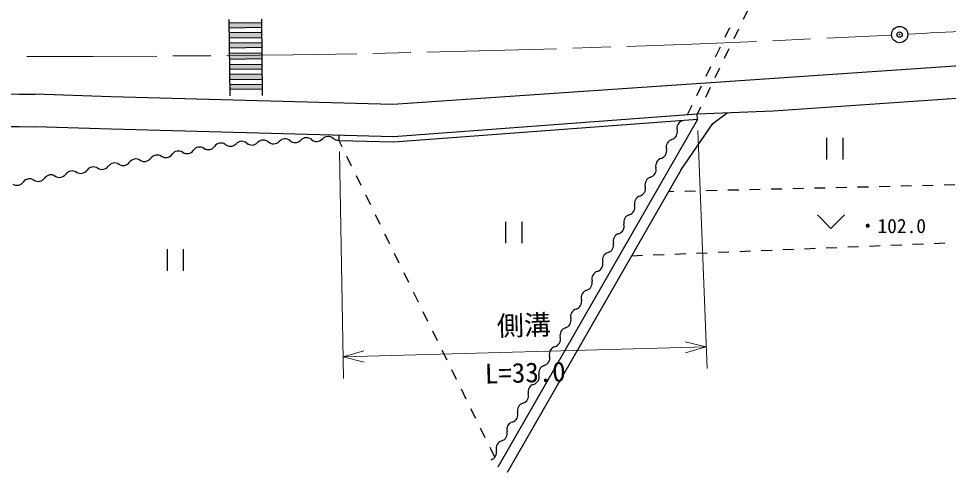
# Model space of a CAD drawing. Units: millimetres on the paper. Extents: x 40 to 680, y 20 to 380.
# Drawn here: x 385.3 to 471.3, y 253.4 to 295.3 of the extents above; entities that cross this region are included whole.
import ezdxf
from ezdxf.enums import TextEntityAlignment as Align

# ---------------------------------------------------------------- set-up
doc = ezdxf.new("R2010")
doc.units = ezdxf.units.MM
doc.header["$PDMODE"] = 32
doc.header["$PDSIZE"] = 0.5
doc.linetypes.add('CHAIN', pattern=[18.5, 12, -1.5, 3.5, -1.5])
for name, color, linetype, lineweight in [('M-BGD', 7, 'Continuous', 25), ('M-BMK', 2, 'CHAIN', 13), ('M-BMK-SRVR', 3, 'Continuous', 25), ('M-STR-HTXT', 7, 'Continuous', 13)]:
    doc.layers.add(name, color=color, linetype=linetype, lineweight=lineweight)
doc.styles.add('@ＭＳ ゴシック', font='')
doc.styles.add('ＭＳ ゴシック', font='')
doc.styles.get('@ＭＳ ゴシック').set_extended_font_data('@MS Gothic')
doc.styles.get('ＭＳ ゴシック').set_extended_font_data('MS Gothic')

msp = doc.modelspace()

# ---------------------------------------------------------------- hatches: boundary and pattern name
at = {"layer": 'M-BGD'}
for points in [[(404.755, 294.946), (407.755, 294.984), (407.761, 294.534), (404.761, 294.496)], [(404.767, 294.046), (407.766, 294.084), (407.773, 293.584), (404.773, 293.546)], [(404.778, 293.096), (407.778, 293.134), (407.784, 292.684), (404.784, 292.646)], [(404.79, 292.146), (404.797, 291.601), (407.797, 291.639), (407.79, 292.184)], [(404.803, 291.101), (407.803, 291.139), (407.809, 290.689), (404.809, 290.651)], [(404.815, 290.202), (407.815, 290.239), (407.821, 289.739), (404.821, 289.702)], [(404.827, 289.252), (407.826, 289.289), (407.832, 288.839), (404.832, 288.802)]]:
    msp.add_hatch(color=256, dxfattribs=at).paths.add_polyline_path(points)

# ---------------------------------------------------------------- linework, layer by layer
for p, q in [((452.724, 296.15), (452.287, 295.251)), ((404.84, 288.19), (404.751, 295.255)), ((407.84, 288.227), (407.751, 295.293)), ((404.755, 294.946), (407.755, 294.984)), ((404.761, 294.496), (407.761, 294.534)), ((451.024, 294.483), (450.587, 293.583)), ((451.849, 294.351), (451.412, 293.452)), ((404.767, 294.046), (407.766, 294.084)), ((404.773, 293.546), (407.773, 293.584)), ((404.778, 293.096), (407.778, 293.134)), ((404.784, 292.646), (407.784, 292.684)), ((450.149, 292.684), (449.712, 291.784)), ((450.975, 292.552), (450.538, 291.653)), ((404.79, 292.146), (407.79, 292.184)), ((404.797, 291.601), (407.797, 291.639)), ((490.931, 292.219), (419.889, 287.408)), ((404.803, 291.101), (407.803, 291.139)), ((449.275, 290.885), (448.838, 289.986)), ((450.101, 290.754), (449.664, 289.854)), ((404.809, 290.651), (407.809, 290.689)), ((404.815, 290.202), (407.815, 290.239)), ((404.821, 289.702), (407.821, 289.739)), ((404.827, 289.252), (407.826, 289.289)), ((448.401, 289.086), (447.964, 288.187)), ((393.805, 288.099), (386.788, 288.343)), ((404.832, 288.802), (407.832, 288.839)), ((449.227, 288.955), (448.789, 288.055)), ((419.889, 287.408), (393.805, 288.099)), ((447.527, 287.287), (447.11, 286.43)), ((472.958, 287.996), (455.057, 286.79)), ((448.033, 286.498), (419.95, 284.409)), ((448.352, 287.156), (448.033, 286.498)), ((455.057, 286.79), (448.033, 286.498)), ((448.07, 286), (448.033, 286.498)), ((449.494, 285.631), (450.798, 286.613)), ((448.07, 286), (419.987, 283.91)), ((448.07, 286), (429.585, 253.87)), ((446.527, 281.313), (449.494, 285.631)), ((393.815, 285.099), (386.784, 285.343)), ((419.95, 284.409), (393.815, 285.099)), ((414.908, 284.042), (414.922, 284.542)), ((419.937, 283.909), (414.908, 284.042)), ((415.183, 283.484), (414.908, 284.042)), ((459.991, 284.3), (459.991, 282.3)), ((461.491, 284.3), (461.491, 282.3)), ((400.399, 282.964), (400.497, 282.982)), ((402.365, 283.331), (402.463, 283.349)), ((396.467, 282.23), (396.565, 282.249)), ((398.433, 282.597), (398.531, 282.615)), ((416.066, 281.689), (415.624, 282.587)), ((392.535, 281.496), (392.633, 281.515)), ((394.501, 281.863), (394.599, 281.882)), ((446.527, 281.313), (430.452, 253.371)), ((386.636, 280.396), (386.735, 280.414)), ((388.602, 280.763), (388.701, 280.781)), ((390.569, 281.13), (390.667, 281.148)), ((416.949, 279.895), (416.508, 280.792)), ((453.875, 279.528), (452.876, 279.504)), ((455.875, 279.575), (454.875, 279.551)), ((457.874, 279.622), (456.875, 279.599)), ((459.874, 279.669), (458.874, 279.646)), ((461.873, 279.716), (460.873, 279.693)), ((463.873, 279.763), (462.873, 279.74)), ((465.872, 279.811), (464.872, 279.787)), ((467.871, 279.858), (466.872, 279.834)), ((469.871, 279.905), (468.871, 279.881)), ((471.87, 279.952), (470.871, 279.928)), ((417.832, 278.1), (417.391, 278.998)), ((445.878, 279.34), (445.385, 279.328)), ((447.877, 279.387), (446.877, 279.363)), ((449.876, 279.434), (448.877, 279.41)), ((451.876, 279.481), (450.876, 279.457)), ((418.715, 276.306), (418.274, 277.203)), ((459.152, 277.176), (460.402, 275.926)), ((461.652, 277.176), (460.402, 275.926)), ((430.316, 276.556), (430.316, 274.556)), ((431.816, 276.556), (431.816, 274.556)), ((419.598, 274.512), (419.157, 275.409)), ((465.957, 274.386), (466.956, 274.427)), ((467.955, 274.468), (468.954, 274.509)), ((469.953, 274.55), (470.953, 274.591)), ((398.996, 274.02), (398.996, 272.02)), ((400.496, 274.02), (400.496, 272.02)), ((420.482, 272.717), (420.04, 273.614)), ((443.975, 273.486), (444.974, 273.527)), ((445.973, 273.568), (446.973, 273.609)), ((447.972, 273.65), (448.971, 273.691)), ((449.97, 273.731), (450.969, 273.772)), ((451.968, 273.813), (452.968, 273.854)), ((453.967, 273.895), (454.966, 273.936)), ((455.965, 273.977), (456.964, 274.018)), ((457.963, 274.059), (458.963, 274.1)), ((459.962, 274.141), (460.961, 274.182)), ((461.96, 274.223), (462.959, 274.264)), ((463.958, 274.305), (464.958, 274.345)), ((441.977, 273.404), (442.976, 273.445)), ((421.365, 270.923), (420.923, 271.82)), ((422.248, 269.128), (421.806, 270.025)), ((423.131, 267.334), (422.689, 268.231)), ((424.014, 265.539), (423.572, 266.436)), ((424.897, 263.745), (424.455, 264.642)), ((425.78, 261.95), (425.339, 262.847)), ((426.663, 260.156), (426.222, 261.053)), ((427.546, 258.361), (427.105, 259.259)), ((428.429, 256.567), (427.988, 257.464)), ((429.313, 254.772), (428.871, 255.67))]:
    msp.add_line(p, q, dxfattribs=at)
for centre, radius, start, end in [((412.731, 2359.064), 2070.884, 266.75901, 269.28223), ((401.63, 1798.165), 1512.895, 265.97723, 269.43773), ((446.881, 285.202), 0.725, 106.94806, 194.1537), ((445.475, 284.847), 0.725, 286.94806, 14.1537), ((403.985, 283.099), 0.725, 56.9675, 144.17313), ((405.907, 283.266), 0.725, 49.57502, 136.78066), ((406.847, 284.37), 0.725, 229.57502, 316.78066), ((407.904, 283.377), 0.725, 49.57502, 136.78066), ((408.844, 284.481), 0.725, 229.57502, 316.78066), ((409.901, 283.488), 0.725, 49.57502, 136.78066), ((410.841, 284.591), 0.725, 229.57502, 316.78066), ((411.898, 283.598), 0.725, 49.57502, 136.78066), ((412.838, 284.702), 0.725, 229.57502, 316.78066), ((413.895, 283.709), 0.725, 49.57502, 136.78066), ((414.835, 284.813), 0.725, 229.57502, 275.91938), ((445.898, 283.46), 0.725, 106.94806, 194.1537), ((400.053, 282.365), 0.725, 56.9675, 144.17313), ((400.843, 283.581), 0.725, 236.9675, 324.17313), ((402.019, 282.732), 0.725, 56.9675, 144.17313), ((402.809, 283.948), 0.725, 236.9675, 324.17313), ((404.85, 284.259), 0.725, 229.57502, 316.78066), ((444.492, 283.106), 0.725, 286.94806, 14.1537), ((396.121, 281.632), 0.725, 56.9675, 144.17313), ((396.911, 282.847), 0.725, 236.9675, 324.17313), ((398.087, 281.998), 0.725, 56.9675, 144.17313), ((398.877, 283.214), 0.725, 236.9675, 324.17313), ((444.914, 281.719), 0.725, 106.94806, 194.1537), ((390.222, 280.531), 0.725, 56.9675, 144.17313), ((391.013, 281.747), 0.725, 236.9675, 324.17313), ((392.189, 280.898), 0.725, 56.9675, 144.17313), ((392.979, 282.113), 0.725, 236.9675, 324.17313), ((394.155, 281.265), 0.725, 56.9675, 144.17313), ((394.945, 282.48), 0.725, 236.9675, 324.17313), ((443.508, 281.364), 0.725, 286.94806, 14.1537), ((386.29, 279.797), 0.725, 56.9675, 144.17313), ((387.081, 281.013), 0.725, 236.9675, 324.17313), ((388.256, 280.164), 0.725, 56.9675, 144.17313), ((389.047, 281.38), 0.725, 236.9675, 324.17313), ((443.931, 279.977), 0.725, 106.94806, 194.1537), ((385.115, 280.646), 0.725, 236.9675, 324.17313), ((442.525, 279.623), 0.725, 286.94806, 14.1537), ((442.948, 278.236), 0.725, 106.94806, 194.1537), ((441.542, 277.881), 0.725, 286.94806, 14.1537), ((441.964, 276.494), 0.725, 106.94806, 194.1537), ((440.558, 276.139), 0.725, 286.94806, 14.1537), ((440.981, 274.752), 0.725, 106.94806, 194.1537), ((439.575, 274.398), 0.725, 286.94806, 14.1537), ((439.998, 273.011), 0.725, 106.94806, 194.1537), ((438.592, 272.656), 0.725, 286.94806, 14.1537), ((439.015, 271.269), 0.725, 106.94806, 194.1537), ((437.609, 270.915), 0.725, 286.94806, 14.1537), ((438.031, 269.528), 0.725, 106.94806, 194.1537), ((436.625, 269.173), 0.725, 286.94806, 14.1537), ((437.048, 267.786), 0.725, 106.94806, 194.1537), ((435.642, 267.432), 0.725, 286.94806, 14.1537), ((436.065, 266.044), 0.725, 106.94806, 194.1537), ((434.659, 265.69), 0.725, 286.94806, 14.1537), ((435.081, 264.303), 0.725, 106.94806, 194.1537), ((433.675, 263.948), 0.725, 286.94806, 14.1537), ((434.098, 262.561), 0.725, 106.94806, 194.1537), ((432.692, 262.207), 0.725, 286.94806, 14.1537), ((433.115, 260.82), 0.725, 106.94806, 194.1537), ((431.709, 260.465), 0.725, 286.94806, 14.1537), ((432.131, 259.078), 0.725, 106.94806, 194.1537), ((430.725, 258.724), 0.725, 286.94806, 14.1537), ((431.148, 257.337), 0.725, 106.94806, 194.1537), ((429.742, 256.982), 0.725, 286.94806, 14.1537), ((430.165, 255.595), 0.725, 106.94806, 194.1537), ((428.759, 255.24), 0.725, 286.94806, 14.1537)]:
    msp.add_arc(centre, radius, start, end, dxfattribs=at)
at = {"layer": 'M-BMK'}
for start, end in [(273.00001, 273.42973), (269.18029, 272.94271)]:
    msp.add_arc((389.003, 1791.841), 1500, start, end, dxfattribs=at)
at = {"layer": 'M-BMK-SRVR'}
msp.add_circle((466.758, 293.858), 0.75, dxfattribs=at)
msp.add_point((466.758, 293.858), dxfattribs=at)
at = {"layer": 'M-STR-HTXT'}
for p, q in [((448.091, 284.999), (448.954, 262.992)), ((414.947, 283.041), (415.308, 262.043)), ((415.274, 264.043), (448.876, 264.991)), ((448.876, 264.991), (446.93, 265.454)), ((446.959, 264.419), (448.876, 264.991)), ((417.19, 264.615), (415.274, 264.043)), ((415.274, 264.043), (417.22, 263.58))]:
    msp.add_line(p, q, dxfattribs=at)

# ---------------------------------------------------------------- texts
at = {"layer": 'M-BGD', "style": 'ＭＳ ゴシック'}
msp.add_text('・102.0', height=1.32, dxfattribs=at).set_placement((462.91, 276.159), align=Align.MIDDLE_LEFT)
at = {"layer": 'M-STR-HTXT', "style": 'ＭＳ ゴシック'}
msp.add_text('側溝', height=1.833, rotation=1.615, dxfattribs=at).set_placement((432.047, 265.516), align=Align.BOTTOM_CENTER)
at = {"layer": 'M-STR-HTXT', "style": '@ＭＳ ゴシック'}
msp.add_text('L=33.0', height=1.833, rotation=1.615, dxfattribs=at).set_placement((432.103, 263.517), align=Align.TOP_CENTER)

doc.saveas('drawing.dxf')
